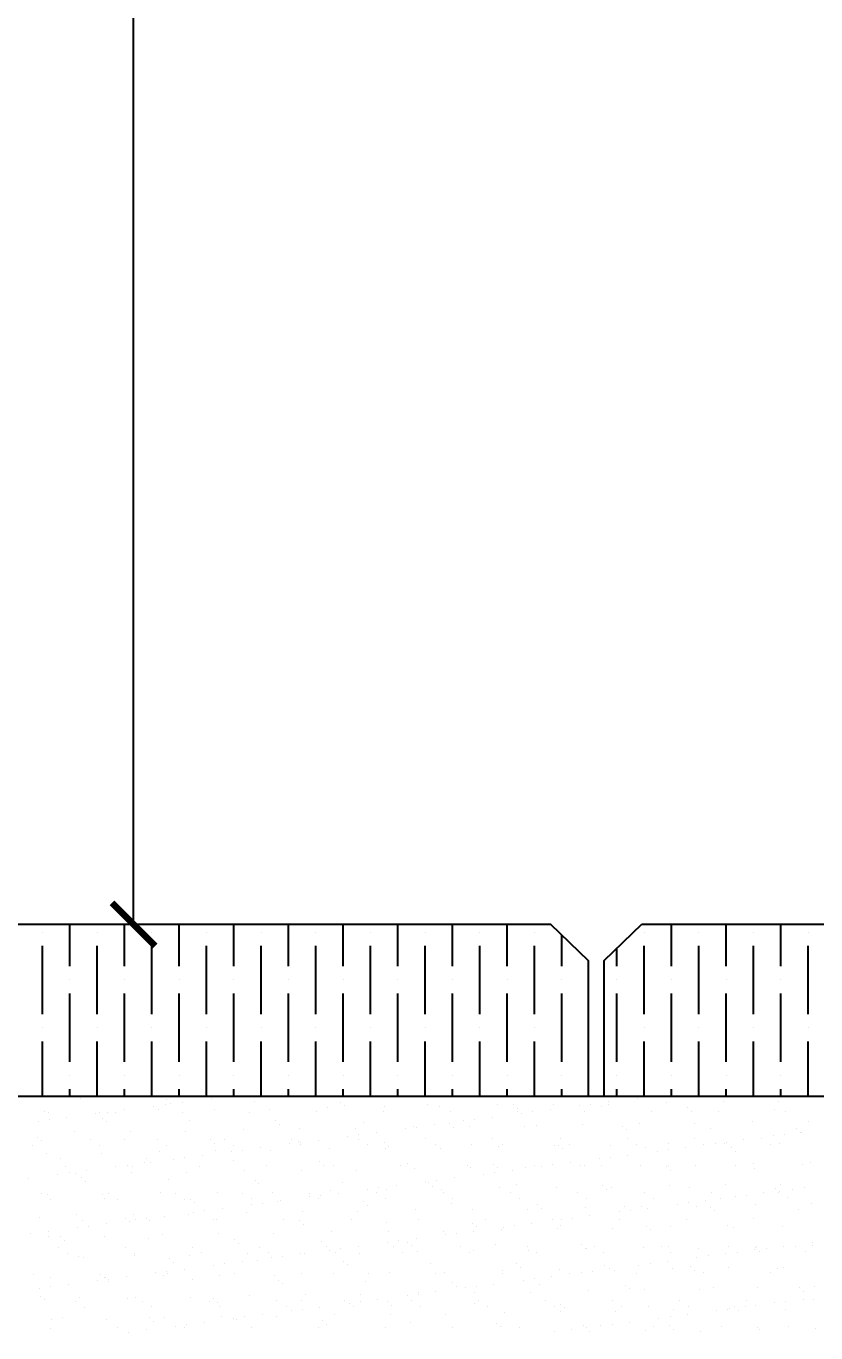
# Model space of a CAD drawing. Header units: centimetres. Extents: x -5119 to 2082, y -6603 to -947.
# Drawn here: x -156.2 to -82.9, y -3448.3 to -3327 of the extents above; entities that cross this region are included whole.
import ezdxf

# ---------------------------------------------------------------- set-up
doc = ezdxf.new("R2010")
doc.units = ezdxf.units.CM
doc.header["$LTSCALE"] = 100
doc.header["$MEASUREMENT"] = 0
for name, color, linetype in [('A807-Details-Railing and Cat ladder$0$A-FIN', 3, 'Continuous'), ('A807-Details-Railing and Cat ladder$0$A-HATCH-14', 14, 'Continuous'), ('A807-Details-Railing and Cat ladder$0$A-HATH-CONC', 253, 'Continuous')]:
    doc.layers.add(name, color=color, linetype=linetype)
doc.styles.add('A807-Details-Railing and Cat ladder$0$ARIAL', font='arial.ttf', dxfattribs={"width": 0.9})
doc.styles.add('A807-Details-Railing and Cat ladder$0$DIM1', font='simplex.shx', dxfattribs={"width": 0.8})
doc.dimstyles.new('A807-Details-Railing and Cat ladder$0$A-20-DIM-INT', dxfattribs={"dimscale": 20, "dimtxt": 2.5, "dimasz": 0.2, "dimexe": 1, "dimexo": 1, "dimgap": 1, "dimtad": 1, "dimlfac": 0.001, "dimdsep": 46, "dimtxsty": 'A807-Details-Railing and Cat ladder$0$ARIAL', "dimblk": 'A807-Details-Railing and Cat ladder$0$_ARCHTICK', "dimcen": 0.025, "dimclrd": 8, "dimclre": 8, "dimclrt": 7, "dimazin": 2, "dimtfac": 1, "dimtix": 1, "dimtmove": 2, "dimatfit": 3, "dimfxl": 1, "dimtolj": 1, "dimtzin": 0, "dimlwd": -1, "dimlwe": -1, "dimarcsym": 0})

# ---------------------------------------------------------------- blocks, each defined once
blk = doc.blocks.new('A807-Details-Railing and Cat ladder$0$_ARCHTICK')
at = {"color": 0, "linetype": 'ByBlock', "const_width": 0.15}
blk.add_lwpolyline([(-0.5, -0.5), (0.5, 0.5)], dxfattribs=at)
blk = doc.blocks.new('*D26')
at = {"layer": 'A807-Details-Railing and Cat ladder$0$A-HATH-CONC', "color": 8, "ltscale": 0.8, "transparency": 16777216}
for p, q in [((-140.05, -3306.48), (-291.56, -3306.48)), ((-271.56, -3506.24), (-271.56, -3306.48)), ((-251.61, -3506.24), (-291.56, -3506.24))]:
    blk.add_line(p, q, dxfattribs=at)
at = {"layer": 'Defpoints', "color": 0, "ltscale": 0.8, "transparency": 16777216}
for p in [(-271.56, -3306.48), (-120.05, -3306.48), (-231.61, -3506.24)]:
    blk.add_point(p, dxfattribs=at)
at = {"layer": 'A807-Details-Railing and Cat ladder$0$A-HATH-CONC', "color": 8, "ltscale": 0.8, "transparency": 16777216, "xscale": 4, "yscale": 4, "zscale": 4}
for p, rotation in [((-271.56, -3306.48), 90), ((-271.56, -3506.24), 270)]:
    blk.add_blockref('A807-Details-Railing and Cat ladder$0$_ARCHTICK', p, dxfattribs=dict(at, rotation=rotation))
at = {"layer": 'A807-Details-Railing and Cat ladder$0$A-HATH-CONC', "color": 7, "ltscale": 0.8, "transparency": 16777216, "insert": (-301.56, -3406.36), "char_height": 20, "attachment_point": 5, "rotation": 90, "style": 'A807-Details-Railing and Cat ladder$0$DIM1'}
blk.add_mtext('\\A1;199.76', dxfattribs=at)
blk = doc.blocks.new('*D38')
at = {"layer": 'A807-Details-Railing and Cat ladder$0$A-HATH-CONC', "color": 8, "ltscale": 0.8, "transparency": 16777216}
for p, q in [((-118.88, -2997.98), (-166.2, -2997.98)), ((-146.2, -3410.36), (-146.2, -2997.98)), ((-162.73, -3410.36), (-166.2, -3410.36))]:
    blk.add_line(p, q, dxfattribs=at)
at = {"layer": 'Defpoints', "color": 0, "ltscale": 0.8, "transparency": 16777216}
for p in [(-146.2, -2997.98), (-98.88, -2997.98), (-142.73, -3410.36, 0)]:
    blk.add_point(p, dxfattribs=at)
at = {"layer": 'A807-Details-Railing and Cat ladder$0$A-HATH-CONC', "color": 8, "ltscale": 0.8, "transparency": 16777216, "xscale": 4, "yscale": 4, "zscale": 4}
for p, rotation in [((-146.2, -2997.98), 90), ((-146.2, -3410.36), 270)]:
    blk.add_blockref('A807-Details-Railing and Cat ladder$0$_ARCHTICK', p, dxfattribs=dict(at, rotation=rotation))
at = {"layer": 'A807-Details-Railing and Cat ladder$0$A-HATH-CONC', "color": 7, "ltscale": 0.8, "transparency": 16777216, "insert": (-181.43, -3204.17), "char_height": 20, "attachment_point": 5, "rotation": 90, "style": 'A807-Details-Railing and Cat ladder$0$DIM1'}
blk.add_mtext('\\A1;1200(H) STD.', dxfattribs=at)

msp = doc.modelspace()

# ---------------------------------------------------------------- linework, layer by layer
at = {"layer": 'A807-Details-Railing and Cat ladder$0$A-FIN', "color": 3, "elevation": 0}
msp.add_lwpolyline([(-202.54, -3410.355), (-107.513, -3410.355), (-104.019, -3413.715), (-104.019, -3426.336), (-202.54, -3426.336)], dxfattribs=at)
at = {"layer": 'A807-Details-Railing and Cat ladder$0$A-FIN', "color": 3}
msp.add_lwpolyline([(-99.045, -3410.355), (14.266, -3410.355), (17.76, -3413.715), (17.76, -3426.336), (-102.539, -3426.336), (-102.539, -3413.715)], close=True, dxfattribs=at)
at = {"layer": 'A807-Details-Railing and Cat ladder$0$A-HATCH-14', "linetype": 'Continuous'}
for p, q in [((-152.116, -3414.249), (-152.116, -3410.355)), ((-147.042, -3414.249), (-147.042, -3410.355)), ((-141.968, -3414.249), (-141.968, -3410.355)), ((-136.895, -3414.249), (-136.895, -3410.355)), ((-131.821, -3414.249), (-131.821, -3410.355)), ((-126.747, -3414.249), (-126.747, -3410.355)), ((-121.673, -3414.249), (-121.673, -3410.355)), ((-116.599, -3414.249), (-116.599, -3410.355)), ((-111.525, -3414.249), (-111.525, -3410.355)), ((-96.303, -3414.249), (-96.303, -3410.355)), ((-91.229, -3414.249), (-91.229, -3410.355)), ((-86.155, -3414.249), (-86.155, -3410.355)), ((-154.653, -3411.078), (-154.653, -3411.078)), ((-149.579, -3411.078), (-149.579, -3411.078)), ((-144.505, -3411.078), (-144.505, -3411.078)), ((-139.432, -3411.078), (-139.432, -3411.078)), ((-134.358, -3411.078), (-134.358, -3411.078)), ((-129.284, -3411.078), (-129.284, -3411.078)), ((-124.21, -3411.078), (-124.21, -3411.078)), ((-119.136, -3411.078), (-119.136, -3411.078)), ((-114.062, -3411.078), (-114.062, -3411.078)), ((-108.988, -3411.078), (-108.988, -3411.078)), ((-106.451, -3414.249), (-106.451, -3411.377)), ((-98.84, -3411.078), (-98.84, -3411.078)), ((-93.766, -3411.078), (-93.766, -3411.078)), ((-88.692, -3411.078), (-88.692, -3411.078)), ((-83.618, -3411.078), (-83.618, -3411.078)), ((-154.653, -3418.689), (-154.653, -3412.346)), ((-149.579, -3418.689), (-149.579, -3412.346)), ((-144.505, -3418.689), (-144.505, -3412.346)), ((-139.432, -3418.689), (-139.432, -3412.346)), ((-134.358, -3418.689), (-134.358, -3412.346)), ((-129.284, -3418.689), (-129.284, -3412.346)), ((-124.21, -3418.689), (-124.21, -3412.346)), ((-119.136, -3418.689), (-119.136, -3412.346)), ((-114.062, -3418.689), (-114.062, -3412.346)), ((-108.988, -3418.689), (-108.988, -3412.346)), ((-101.377, -3414.249), (-101.377, -3412.598)), ((-98.84, -3418.689), (-98.84, -3412.346)), ((-93.766, -3418.689), (-93.766, -3412.346)), ((-88.692, -3418.689), (-88.692, -3412.346)), ((-83.618, -3418.689), (-83.618, -3412.346)), ((-152.116, -3415.517), (-152.116, -3415.517)), ((-147.042, -3415.517), (-147.042, -3415.517)), ((-141.968, -3415.517), (-141.968, -3415.517)), ((-136.895, -3415.517), (-136.895, -3415.517)), ((-131.821, -3415.517), (-131.821, -3415.517)), ((-126.747, -3415.517), (-126.747, -3415.517)), ((-121.673, -3415.517), (-121.673, -3415.517)), ((-116.599, -3415.517), (-116.599, -3415.517)), ((-111.525, -3415.517), (-111.525, -3415.517)), ((-106.451, -3415.517), (-106.451, -3415.517)), ((-101.377, -3415.517), (-101.377, -3415.517)), ((-96.303, -3415.517), (-96.303, -3415.517)), ((-91.229, -3415.517), (-91.229, -3415.517)), ((-86.155, -3415.517), (-86.155, -3415.517)), ((-152.116, -3423.128), (-152.116, -3416.786)), ((-147.042, -3423.128), (-147.042, -3416.786)), ((-141.968, -3423.128), (-141.968, -3416.786)), ((-136.895, -3423.128), (-136.895, -3416.786)), ((-131.821, -3423.128), (-131.821, -3416.786)), ((-126.747, -3423.128), (-126.747, -3416.786)), ((-121.673, -3423.128), (-121.673, -3416.786)), ((-116.599, -3423.128), (-116.599, -3416.786)), ((-111.525, -3423.128), (-111.525, -3416.786)), ((-106.451, -3423.128), (-106.451, -3416.786)), ((-101.377, -3423.128), (-101.377, -3416.786)), ((-96.303, -3423.128), (-96.303, -3416.786)), ((-91.229, -3423.128), (-91.229, -3416.786)), ((-86.155, -3423.128), (-86.155, -3416.786)), ((-154.653, -3419.957), (-154.653, -3419.957)), ((-149.579, -3419.957), (-149.579, -3419.957)), ((-144.505, -3419.957), (-144.505, -3419.957)), ((-139.432, -3419.957), (-139.432, -3419.957)), ((-134.358, -3419.957), (-134.358, -3419.957)), ((-129.284, -3419.957), (-129.284, -3419.957)), ((-124.21, -3419.957), (-124.21, -3419.957)), ((-119.136, -3419.957), (-119.136, -3419.957)), ((-114.062, -3419.957), (-114.062, -3419.957)), ((-108.988, -3419.957), (-108.988, -3419.957)), ((-98.84, -3419.957), (-98.84, -3419.957)), ((-93.766, -3419.957), (-93.766, -3419.957)), ((-88.692, -3419.957), (-88.692, -3419.957)), ((-83.618, -3419.957), (-83.618, -3419.957)), ((-154.653, -3426.336), (-154.653, -3421.226)), ((-149.579, -3426.336), (-149.579, -3421.226)), ((-144.505, -3426.336), (-144.505, -3421.226)), ((-139.432, -3426.336), (-139.432, -3421.226)), ((-134.358, -3426.336), (-134.358, -3421.226)), ((-129.284, -3426.336), (-129.284, -3421.226)), ((-124.21, -3426.336), (-124.21, -3421.226)), ((-119.136, -3426.336), (-119.136, -3421.226)), ((-114.062, -3426.336), (-114.062, -3421.226)), ((-108.988, -3426.336), (-108.988, -3421.226)), ((-98.84, -3426.336), (-98.84, -3421.226)), ((-93.766, -3426.336), (-93.766, -3421.226)), ((-88.692, -3426.336), (-88.692, -3421.226)), ((-83.618, -3426.336), (-83.618, -3421.226)), ((-152.116, -3424.397), (-152.116, -3424.397)), ((-147.042, -3424.397), (-147.042, -3424.397)), ((-141.968, -3424.397), (-141.968, -3424.397)), ((-136.895, -3424.397), (-136.895, -3424.397)), ((-131.821, -3424.397), (-131.821, -3424.397)), ((-126.747, -3424.397), (-126.747, -3424.397)), ((-121.673, -3424.397), (-121.673, -3424.397)), ((-116.599, -3424.397), (-116.599, -3424.397)), ((-111.525, -3424.397), (-111.525, -3424.397)), ((-106.451, -3424.397), (-106.451, -3424.397)), ((-101.377, -3424.397), (-101.377, -3424.397)), ((-96.303, -3424.397), (-96.303, -3424.397)), ((-91.229, -3424.397), (-91.229, -3424.397)), ((-86.155, -3424.397), (-86.155, -3424.397)), ((-152.116, -3426.336), (-152.116, -3425.665)), ((-147.042, -3426.336), (-147.042, -3425.665)), ((-141.968, -3426.336), (-141.968, -3425.665)), ((-136.895, -3426.336), (-136.895, -3425.665)), ((-131.821, -3426.336), (-131.821, -3425.665)), ((-126.747, -3426.336), (-126.747, -3425.665)), ((-121.673, -3426.336), (-121.673, -3425.665)), ((-116.599, -3426.336), (-116.599, -3425.665)), ((-111.525, -3426.336), (-111.525, -3425.665)), ((-106.451, -3426.336), (-106.451, -3425.665)), ((-101.377, -3426.336), (-101.377, -3425.665)), ((-96.303, -3426.336), (-96.303, -3425.665)), ((-91.229, -3426.336), (-91.229, -3425.665)), ((-86.155, -3426.336), (-86.155, -3425.665))]:
    msp.add_line(p, q, dxfattribs=at)
at = {"layer": 'A807-Details-Railing and Cat ladder$0$A-HATCH-14'}
msp.add_line((-83.453, -3426.336, 0), (-202.54, -3426.336, 0), dxfattribs=at)
at = {"layer": 'A807-Details-Railing and Cat ladder$0$A-HATCH-14', "color": 8, "linetype": 'Continuous'}
for p, q in [((-138.938, -3426.511), (-138.938, -3426.511)), ((-137.898, -3426.374), (-137.898, -3426.374)), ((-99.456, -3426.485), (-99.456, -3426.485)), ((-98.416, -3426.348), (-98.416, -3426.348)), ((-151.116, -3426.543), (-151.116, -3426.543)), ((-147.028, -3427.576), (-147.028, -3427.576)), ((-144.315, -3427.218), (-144.315, -3427.218)), ((-143.925, -3427.584), (-143.925, -3427.584)), ((-143.275, -3427.082), (-143.275, -3427.082)), ((-143.122, -3426.611), (-143.122, -3426.611)), ((-142.754, -3426.949), (-142.754, -3426.949)), ((-141.651, -3426.868), (-141.651, -3426.868)), ((-138.696, -3427.517), (-138.696, -3427.517)), ((-135.011, -3426.788), (-135.011, -3426.788)), ((-133.586, -3427.542), (-133.586, -3427.542)), ((-128.191, -3427.347), (-128.191, -3427.347)), ((-127.018, -3426.857), (-127.018, -3426.857)), ((-126.649, -3427.194), (-126.649, -3427.194)), ((-122.962, -3427.28), (-122.962, -3427.28)), ((-118.906, -3427.033), (-118.906, -3427.033)), ((-117.852, -3427.305), (-117.852, -3427.305)), ((-116.813, -3427.741), (-116.813, -3427.741)), ((-112.456, -3427.111), (-112.456, -3427.111)), ((-110.913, -3427.102), (-110.913, -3427.102)), ((-110.592, -3427.73), (-110.592, -3427.73)), ((-110.545, -3427.439), (-110.545, -3427.439)), ((-107.547, -3427.55), (-107.547, -3427.55)), ((-107.227, -3427.044), (-107.227, -3427.044)), ((-104.833, -3427.193), (-104.833, -3427.193)), ((-104.372, -3427.719), (-104.372, -3427.719)), ((-103.793, -3427.056), (-103.793, -3427.056)), ((-102.802, -3427.279), (-102.802, -3427.279)), ((-102.169, -3426.842), (-102.169, -3426.842)), ((-102.117, -3427.068), (-102.117, -3427.068)), ((-98.151, -3427.707), (-98.151, -3427.707)), ((-96.722, -3426.874), (-96.722, -3426.874)), ((-94.808, -3427.347), (-94.808, -3427.347)), ((-94.44, -3427.685), (-94.44, -3427.685)), ((-91.93, -3427.696), (-91.93, -3427.696)), ((-91.493, -3426.807), (-91.493, -3426.807)), ((-86.697, -3427.524), (-86.697, -3427.524)), ((-86.383, -3426.832), (-86.383, -3426.832)), ((-85.709, -3427.685), (-85.709, -3427.685)), ((-155.069, -3428.634), (-155.069, -3428.634)), ((-154.431, -3427.754), (-154.431, -3427.754)), ((-154.139, -3427.809), (-154.139, -3427.809)), ((-154.03, -3428.497), (-154.03, -3428.497)), ((-152.406, -3428.284), (-152.406, -3428.284)), ((-149.692, -3427.926), (-149.692, -3427.926)), ((-149.321, -3427.778), (-149.321, -3427.778)), ((-149.127, -3428.365), (-149.127, -3428.365)), ((-148.759, -3428.702), (-148.759, -3428.702)), ((-148.652, -3427.789), (-148.652, -3427.789)), ((-147.918, -3427.798), (-147.918, -3427.798)), ((-141.697, -3427.786), (-141.697, -3427.786)), ((-141.016, -3428.541), (-141.016, -3428.541)), ((-135.476, -3427.775), (-135.476, -3427.775)), ((-133.023, -3428.61), (-133.023, -3428.61)), ((-132.655, -3428.947), (-132.655, -3428.947)), ((-129.255, -3427.764), (-129.255, -3427.764)), ((-124.912, -3428.787), (-124.912, -3428.787)), ((-123.034, -3427.753), (-123.034, -3427.753)), ((-116.918, -3428.855), (-116.918, -3428.855)), ((-115.588, -3428.609), (-115.588, -3428.609)), ((-114.548, -3428.472), (-114.548, -3428.472)), ((-112.924, -3428.258), (-112.924, -3428.258)), ((-110.21, -3427.901), (-110.21, -3427.901)), ((-109.171, -3427.764), (-109.171, -3427.764)), ((-104.526, -3428.917), (-104.526, -3428.917)), ((-99.297, -3428.85), (-99.297, -3428.85)), ((-94.187, -3428.875), (-94.187, -3428.875)), ((-88.792, -3428.68), (-88.792, -3428.68)), ((-83.563, -3428.614), (-83.563, -3428.614)), ((-155.132, -3430.118), (-155.132, -3430.118)), ((-151.73, -3429.627), (-151.73, -3429.627)), ((-146.501, -3429.56), (-146.501, -3429.56)), ((-141.391, -3429.584), (-141.391, -3429.584)), ((-135.995, -3429.39), (-135.995, -3429.39)), ((-130.766, -3429.323), (-130.766, -3429.323)), ((-126.342, -3430.024), (-126.342, -3430.024)), ((-125.656, -3429.348), (-125.656, -3429.348)), ((-125.302, -3429.887), (-125.302, -3429.887)), ((-123.678, -3429.674), (-123.678, -3429.674)), ((-120.965, -3429.316), (-120.965, -3429.316)), ((-120.261, -3429.153), (-120.261, -3429.153)), ((-119.925, -3429.18), (-119.925, -3429.18)), ((-118.301, -3428.966), (-118.301, -3428.966)), ((-116.55, -3429.193), (-116.55, -3429.193)), ((-115.032, -3429.087), (-115.032, -3429.087)), ((-109.922, -3429.111), (-109.922, -3429.111)), ((-108.807, -3429.032), (-108.807, -3429.032)), ((-100.814, -3429.1), (-100.814, -3429.1)), ((-100.445, -3429.438), (-100.445, -3429.438)), ((-92.702, -3429.277), (-92.702, -3429.277)), ((-86.86, -3429.999), (-86.86, -3429.999)), ((-85.82, -3429.862), (-85.82, -3429.862)), ((-84.709, -3429.346), (-84.709, -3429.346)), ((-84.341, -3429.683), (-84.341, -3429.683)), ((-84.196, -3429.648), (-84.196, -3429.648)), ((-155.558, -3430.879), (-155.558, -3430.879)), ((-154.764, -3430.455), (-154.764, -3430.455)), ((-150.179, -3430.331), (-150.179, -3430.331)), ((-149.337, -3430.868), (-149.337, -3430.868)), ((-147.021, -3430.295), (-147.021, -3430.295)), ((-143.959, -3430.32), (-143.959, -3430.32)), ((-143.116, -3430.857), (-143.116, -3430.857)), ((-139.028, -3430.363), (-139.028, -3430.363)), ((-138.66, -3430.701), (-138.66, -3430.701)), ((-138.57, -3431.366), (-138.57, -3431.366)), ((-137.738, -3430.309), (-137.738, -3430.309)), ((-136.895, -3430.845), (-136.895, -3430.845)), ((-136.056, -3431.303), (-136.056, -3431.303)), ((-134.432, -3431.089), (-134.432, -3431.089)), ((-131.719, -3430.732), (-131.719, -3430.732)), ((-131.517, -3430.297), (-131.517, -3430.297)), ((-130.917, -3430.54), (-130.917, -3430.54)), ((-130.679, -3430.595), (-130.679, -3430.595)), ((-130.674, -3430.834), (-130.674, -3430.834)), ((-129.055, -3430.382), (-129.055, -3430.382)), ((-128.065, -3431.196), (-128.065, -3431.196)), ((-125.296, -3430.286), (-125.296, -3430.286)), ((-124.453, -3430.823), (-124.453, -3430.823)), ((-122.923, -3430.608), (-122.923, -3430.608)), ((-122.836, -3431.13), (-122.836, -3431.13)), ((-122.555, -3430.946), (-122.555, -3430.946)), ((-119.075, -3430.275), (-119.075, -3430.275)), ((-118.233, -3430.812), (-118.233, -3430.812)), ((-117.726, -3431.154), (-117.726, -3431.154)), ((-114.812, -3430.785), (-114.812, -3430.785)), ((-112.854, -3430.264), (-112.854, -3430.264)), ((-112.331, -3430.96), (-112.331, -3430.96)), ((-112.012, -3430.8), (-112.012, -3430.8)), ((-107.102, -3430.893), (-107.102, -3430.893)), ((-106.819, -3430.854), (-106.819, -3430.854)), ((-106.633, -3430.252), (-106.633, -3430.252)), ((-106.45, -3431.191), (-106.45, -3431.191)), ((-105.791, -3430.789), (-105.791, -3430.789)), ((-101.992, -3430.917), (-101.992, -3430.917)), ((-100.412, -3430.241), (-100.412, -3430.241)), ((-99.57, -3430.778), (-99.57, -3430.778)), ((-98.707, -3431.03), (-98.707, -3431.03)), ((-96.596, -3430.723), (-96.596, -3430.723)), ((-96.575, -3431.278), (-96.575, -3431.278)), ((-94.951, -3431.064), (-94.951, -3431.064)), ((-94.191, -3430.23), (-94.191, -3430.23)), ((-93.349, -3430.766), (-93.349, -3430.766)), ((-92.237, -3430.707), (-92.237, -3430.707)), ((-91.367, -3430.656), (-91.367, -3430.656)), ((-91.197, -3430.57), (-91.197, -3430.57)), ((-90.714, -3431.099), (-90.714, -3431.099)), ((-89.573, -3430.356), (-89.573, -3430.356)), ((-87.971, -3430.218), (-87.971, -3430.218)), ((-87.128, -3430.755), (-87.128, -3430.755)), ((-86.257, -3430.681), (-86.257, -3430.681)), ((-154.305, -3431.603), (-154.305, -3431.603)), ((-153.026, -3432.048), (-153.026, -3432.048)), ((-149.195, -3431.627), (-149.195, -3431.627)), ((-145.187, -3432.505), (-145.187, -3432.505)), ((-145.033, -3432.116), (-145.033, -3432.116)), ((-144.665, -3432.454), (-144.665, -3432.454)), ((-143.799, -3431.433), (-143.799, -3431.433)), ((-142.473, -3432.148), (-142.473, -3432.148)), ((-141.434, -3432.011), (-141.434, -3432.011)), ((-139.809, -3431.797), (-139.809, -3431.797)), ((-137.096, -3431.44), (-137.096, -3431.44)), ((-136.922, -3432.293), (-136.922, -3432.293)), ((-133.46, -3431.391), (-133.46, -3431.391)), ((-128.928, -3432.362), (-128.928, -3432.362)), ((-120.817, -3432.538), (-120.817, -3432.538)), ((-105.705, -3432.48), (-105.705, -3432.48)), ((-102.991, -3432.122), (-102.991, -3432.122)), ((-101.952, -3431.985), (-101.952, -3431.985)), ((-100.328, -3431.772), (-100.328, -3431.772)), ((-97.614, -3431.414), (-97.614, -3431.414)), ((-90.346, -3431.436), (-90.346, -3431.436)), ((-88.666, -3432.529), (-88.666, -3432.529)), ((-83.437, -3432.463), (-83.437, -3432.463)), ((-153.228, -3433.564), (-153.228, -3433.564)), ((-152.525, -3432.811), (-152.525, -3432.811)), ((-152.188, -3433.427), (-152.188, -3433.427)), ((-151.604, -3433.476), (-151.604, -3433.476)), ((-150.564, -3433.213), (-150.564, -3433.213)), ((-147.85, -3432.856), (-147.85, -3432.856)), ((-146.811, -3432.719), (-146.811, -3432.719)), ((-146.375, -3433.409), (-146.375, -3433.409)), ((-146.304, -3432.8), (-146.304, -3432.8)), ((-141.265, -3433.433), (-141.265, -3433.433)), ((-140.084, -3432.789), (-140.084, -3432.789)), ((-135.869, -3433.239), (-135.869, -3433.239)), ((-133.863, -3432.777), (-133.863, -3432.777)), ((-130.64, -3433.172), (-130.64, -3433.172)), ((-128.56, -3432.699), (-128.56, -3432.699)), ((-127.642, -3432.766), (-127.642, -3432.766)), ((-125.53, -3433.197), (-125.53, -3433.197)), ((-121.421, -3432.755), (-121.421, -3432.755)), ((-120.135, -3433.002), (-120.135, -3433.002)), ((-115.2, -3432.743), (-115.2, -3432.743)), ((-114.906, -3432.936), (-114.906, -3432.936)), ((-113.746, -3433.538), (-113.746, -3433.538)), ((-112.824, -3432.607), (-112.824, -3432.607)), ((-112.706, -3433.401), (-112.706, -3433.401)), ((-112.456, -3432.944), (-112.456, -3432.944)), ((-111.082, -3433.187), (-111.082, -3433.187)), ((-109.796, -3432.96), (-109.796, -3432.96)), ((-108.979, -3432.732), (-108.979, -3432.732)), ((-108.369, -3432.83), (-108.369, -3432.83)), ((-107.329, -3432.693), (-107.329, -3432.693)), ((-104.713, -3432.784), (-104.713, -3432.784)), ((-104.4, -3432.766), (-104.4, -3432.766)), ((-102.758, -3432.721), (-102.758, -3432.721)), ((-99.172, -3432.699), (-99.172, -3432.699)), ((-96.719, -3432.852), (-96.719, -3432.852)), ((-96.537, -3432.71), (-96.537, -3432.71)), ((-96.351, -3433.19), (-96.351, -3433.19)), ((-94.061, -3432.724), (-94.061, -3432.724)), ((-90.316, -3432.698), (-90.316, -3432.698)), ((-88.608, -3433.029), (-88.608, -3433.029)), ((-84.096, -3432.687), (-84.096, -3432.687)), ((-155.941, -3433.921), (-155.941, -3433.921)), ((-151.038, -3433.87), (-151.038, -3433.87)), ((-150.67, -3434.207), (-150.67, -3434.207)), ((-142.927, -3434.046), (-142.927, -3434.046)), ((-134.933, -3434.115), (-134.933, -3434.115)), ((-134.565, -3434.452), (-134.565, -3434.452)), ((-126.822, -3434.292), (-126.822, -3434.292)), ((-124.5, -3434.954), (-124.5, -3434.954)), ((-123.46, -3434.817), (-123.46, -3434.817)), ((-122.71, -3434.979), (-122.71, -3434.979)), ((-121.836, -3434.603), (-121.836, -3434.603)), ((-119.123, -3434.246), (-119.123, -3434.246)), ((-118.829, -3434.36), (-118.829, -3434.36)), ((-118.461, -3434.698), (-118.461, -3434.698)), ((-118.083, -3434.109), (-118.083, -3434.109)), ((-117.6, -3435.003), (-117.6, -3435.003)), ((-116.459, -3433.895), (-116.459, -3433.895)), ((-112.205, -3434.809), (-112.205, -3434.809)), ((-110.718, -3434.537), (-110.718, -3434.537)), ((-106.976, -3434.742), (-106.976, -3434.742)), ((-102.724, -3434.606), (-102.724, -3434.606)), ((-102.356, -3434.943), (-102.356, -3434.943)), ((-101.866, -3434.767), (-101.866, -3434.767)), ((-96.47, -3434.572), (-96.47, -3434.572)), ((-94.613, -3434.782), (-94.613, -3434.782)), ((-91.241, -3434.505), (-91.241, -3434.505)), ((-86.62, -3434.851), (-86.62, -3434.851)), ((-86.131, -3434.53), (-86.131, -3434.53)), ((-85.018, -3434.928), (-85.018, -3434.928)), ((-83.978, -3434.791), (-83.978, -3434.791)), ((-154.787, -3435.345), (-154.787, -3435.345)), ((-154.179, -3435.452), (-154.179, -3435.452)), ((-153.945, -3435.882), (-153.945, -3435.882)), ((-149.069, -3435.476), (-149.069, -3435.476)), ((-148.932, -3435.8), (-148.932, -3435.8)), ((-148.566, -3435.334), (-148.566, -3435.334)), ((-147.724, -3435.87), (-147.724, -3435.87)), ((-143.674, -3435.282), (-143.674, -3435.282)), ((-142.345, -3435.322), (-142.345, -3435.322)), ((-141.503, -3435.859), (-141.503, -3435.859)), ((-140.939, -3435.868), (-140.939, -3435.868)), ((-140.57, -3436.206), (-140.57, -3436.206)), ((-138.445, -3435.215), (-138.445, -3435.215)), ((-136.124, -3435.311), (-136.124, -3435.311)), ((-135.282, -3435.848), (-135.282, -3435.848)), ((-133.335, -3435.24), (-133.335, -3435.24)), ((-132.827, -3436.045), (-132.827, -3436.045)), ((-132.591, -3436.019), (-132.591, -3436.019)), ((-129.903, -3435.3), (-129.903, -3435.3)), ((-129.877, -3435.662), (-129.877, -3435.662)), ((-129.061, -3435.836), (-129.061, -3435.836)), ((-128.837, -3435.525), (-128.837, -3435.525)), ((-127.939, -3435.045), (-127.939, -3435.045)), ((-127.213, -3435.311), (-127.213, -3435.311)), ((-124.834, -3436.114), (-124.834, -3436.114)), ((-123.683, -3435.288), (-123.683, -3435.288)), ((-122.84, -3435.825), (-122.84, -3435.825)), ((-117.462, -3435.277), (-117.462, -3435.277)), ((-116.619, -3435.814), (-116.619, -3435.814)), ((-111.241, -3435.266), (-111.241, -3435.266)), ((-110.398, -3435.802), (-110.398, -3435.802)), ((-105.02, -3435.254), (-105.02, -3435.254)), ((-104.178, -3435.791), (-104.178, -3435.791)), ((-98.799, -3435.243), (-98.799, -3435.243)), ((-97.957, -3435.78), (-97.957, -3435.78)), ((-94.733, -3436.207), (-94.733, -3436.207)), ((-93.109, -3435.993), (-93.109, -3435.993)), ((-92.578, -3435.232), (-92.578, -3435.232)), ((-91.736, -3435.769), (-91.736, -3435.769)), ((-90.395, -3435.636), (-90.395, -3435.636)), ((-89.356, -3435.499), (-89.356, -3435.499)), ((-87.732, -3435.285), (-87.732, -3435.285)), ((-86.357, -3435.221), (-86.357, -3435.221)), ((-86.251, -3435.188), (-86.251, -3435.188)), ((-85.515, -3435.757), (-85.515, -3435.757)), ((-151.478, -3437.325), (-151.478, -3437.325)), ((-146.249, -3437.258), (-146.249, -3437.258)), ((-143.345, -3437.435), (-143.345, -3437.435)), ((-141.139, -3437.282), (-141.139, -3437.282)), ((-140.631, -3437.078), (-140.631, -3437.078)), ((-139.592, -3436.941), (-139.592, -3436.941)), ((-137.968, -3436.727), (-137.968, -3436.727)), ((-135.743, -3437.088), (-135.743, -3437.088)), ((-135.254, -3436.37), (-135.254, -3436.37)), ((-134.215, -3436.233), (-134.215, -3436.233)), ((-130.515, -3437.021), (-130.515, -3437.021)), ((-125.404, -3437.046), (-125.404, -3437.046)), ((-124.466, -3436.451), (-124.466, -3436.451)), ((-120.009, -3436.852), (-120.009, -3436.852)), ((-116.723, -3436.29), (-116.723, -3436.29)), ((-114.78, -3436.785), (-114.78, -3436.785)), ((-109.67, -3436.809), (-109.67, -3436.809)), ((-108.729, -3436.359), (-108.729, -3436.359)), ((-108.361, -3436.696), (-108.361, -3436.696)), ((-104.275, -3436.615), (-104.275, -3436.615)), ((-103.863, -3437.409), (-103.863, -3437.409)), ((-101.15, -3437.052), (-101.15, -3437.052)), ((-100.618, -3436.535), (-100.618, -3436.535)), ((-100.11, -3436.915), (-100.11, -3436.915)), ((-99.046, -3436.548), (-99.046, -3436.548)), ((-98.486, -3436.701), (-98.486, -3436.701)), ((-95.773, -3436.344), (-95.773, -3436.344)), ((-93.936, -3436.573), (-93.936, -3436.573)), ((-92.625, -3436.604), (-92.625, -3436.604)), ((-92.257, -3436.942), (-92.257, -3436.942)), ((-88.54, -3436.378), (-88.54, -3436.378)), ((-84.514, -3436.781), (-84.514, -3436.781)), ((-83.311, -3436.312), (-83.311, -3436.312)), ((-154.937, -3437.553), (-154.937, -3437.553)), ((-151.386, -3438.494), (-151.386, -3438.494)), ((-150.912, -3437.814), (-150.912, -3437.814)), ((-150.346, -3438.357), (-150.346, -3438.357)), ((-148.722, -3438.143), (-148.722, -3438.143)), ((-146.944, -3437.622), (-146.944, -3437.622)), ((-146.575, -3437.959), (-146.575, -3437.959)), ((-146.009, -3437.786), (-146.009, -3437.786)), ((-144.969, -3437.649), (-144.969, -3437.649)), ((-144.691, -3437.802), (-144.691, -3437.802)), ((-138.832, -3437.798), (-138.832, -3437.798)), ((-138.47, -3437.791), (-138.47, -3437.791)), ((-132.249, -3437.78), (-132.249, -3437.78)), ((-130.839, -3437.867), (-130.839, -3437.867)), ((-130.471, -3438.204), (-130.471, -3438.204)), ((-126.028, -3437.768), (-126.028, -3437.768)), ((-122.728, -3438.043), (-122.728, -3438.043)), ((-119.808, -3437.757), (-119.808, -3437.757)), ((-114.734, -3438.112), (-114.734, -3438.112)), ((-114.366, -3438.449), (-114.366, -3438.449)), ((-113.587, -3437.746), (-113.587, -3437.746)), ((-112.079, -3438.658), (-112.079, -3438.658)), ((-111.904, -3438.468), (-111.904, -3438.468)), ((-110.864, -3438.331), (-110.864, -3438.331)), ((-109.24, -3438.117), (-109.24, -3438.117)), ((-107.366, -3437.734), (-107.366, -3437.734)), ((-106.85, -3438.591), (-106.85, -3438.591)), ((-106.623, -3438.289), (-106.623, -3438.289)), ((-106.527, -3437.76), (-106.527, -3437.76)), ((-105.487, -3437.623), (-105.487, -3437.623)), ((-101.74, -3438.616), (-101.74, -3438.616)), ((-101.145, -3437.723), (-101.145, -3437.723)), ((-98.63, -3438.357), (-98.63, -3438.357)), ((-96.344, -3438.421), (-96.344, -3438.421)), ((-94.924, -3437.712), (-94.924, -3437.712)), ((-91.116, -3438.355), (-91.116, -3438.355)), ((-90.519, -3438.534), (-90.519, -3438.534)), ((-88.703, -3437.701), (-88.703, -3437.701)), ((-86.005, -3438.379), (-86.005, -3438.379)), ((-155.723, -3439.065), (-155.723, -3439.065)), ((-154.099, -3438.851), (-154.099, -3438.851)), ((-154.053, -3439.301), (-154.053, -3439.301)), ((-152.949, -3439.375), (-152.949, -3439.375)), ((-152.581, -3439.712), (-152.581, -3439.712)), ((-148.943, -3439.325), (-148.943, -3439.325)), ((-144.838, -3439.551), (-144.838, -3439.551)), ((-143.548, -3439.131), (-143.548, -3439.131)), ((-138.319, -3439.064), (-138.319, -3439.064)), ((-136.844, -3439.62), (-136.844, -3439.62)), ((-133.209, -3439.089), (-133.209, -3439.089)), ((-128.733, -3439.797), (-128.733, -3439.797)), ((-127.813, -3438.894), (-127.813, -3438.894)), ((-122.584, -3438.828), (-122.584, -3438.828)), ((-121.618, -3439.747), (-121.618, -3439.747)), ((-120.74, -3439.865), (-120.74, -3439.865)), ((-119.994, -3439.533), (-119.994, -3439.533)), ((-117.474, -3438.852), (-117.474, -3438.852)), ((-117.281, -3439.176), (-117.281, -3439.176)), ((-116.241, -3439.039), (-116.241, -3439.039)), ((-114.617, -3438.825), (-114.617, -3438.825)), ((-98.262, -3438.695), (-98.262, -3438.695)), ((-83.176, -3439.858), (-83.176, -3439.858)), ((-153.174, -3440.347), (-153.174, -3440.347)), ((-152.331, -3440.884), (-152.331, -3440.884)), ((-146.953, -3440.336), (-146.953, -3440.336)), ((-146.11, -3440.873), (-146.11, -3440.873)), ((-140.732, -3440.325), (-140.732, -3440.325)), ((-139.889, -3440.861), (-139.889, -3440.861)), ((-136.476, -3439.957), (-136.476, -3439.957)), ((-135.618, -3440.937), (-135.618, -3440.937)), ((-134.511, -3440.313), (-134.511, -3440.313)), ((-133.669, -3440.85), (-133.669, -3440.85)), ((-130.749, -3440.949), (-130.749, -3440.949)), ((-130.389, -3440.87), (-130.389, -3440.87)), ((-128.29, -3440.302), (-128.29, -3440.302)), ((-128.035, -3440.592), (-128.035, -3440.592)), ((-127.448, -3440.839), (-127.448, -3440.839)), ((-126.996, -3440.455), (-126.996, -3440.455)), ((-125.372, -3440.241), (-125.372, -3440.241)), ((-125.279, -3440.895), (-125.279, -3440.895)), ((-122.658, -3439.884), (-122.658, -3439.884)), ((-122.069, -3440.291), (-122.069, -3440.291)), ((-121.227, -3440.827), (-121.227, -3440.827)), ((-120.371, -3440.203), (-120.371, -3440.203)), ((-119.883, -3440.701), (-119.883, -3440.701)), ((-115.848, -3440.279), (-115.848, -3440.279)), ((-115.006, -3440.816), (-115.006, -3440.816)), ((-114.654, -3440.634), (-114.654, -3440.634)), ((-112.628, -3440.042), (-112.628, -3440.042)), ((-109.627, -3440.268), (-109.627, -3440.268)), ((-109.544, -3440.658), (-109.544, -3440.658)), ((-108.785, -3440.805), (-108.785, -3440.805)), ((-104.635, -3440.111), (-104.635, -3440.111)), ((-104.267, -3440.448), (-104.267, -3440.448)), ((-104.149, -3440.464), (-104.149, -3440.464)), ((-103.407, -3440.257), (-103.407, -3440.257)), ((-102.564, -3440.793), (-102.564, -3440.793)), ((-98.92, -3440.397), (-98.92, -3440.397)), ((-97.186, -3440.245), (-97.186, -3440.245)), ((-96.524, -3440.287), (-96.524, -3440.287)), ((-96.343, -3440.782), (-96.343, -3440.782)), ((-93.81, -3440.422), (-93.81, -3440.422)), ((-91.267, -3440.923), (-91.267, -3440.923)), ((-90.965, -3440.234), (-90.965, -3440.234)), ((-90.122, -3440.771), (-90.122, -3440.771)), ((-88.554, -3440.566), (-88.554, -3440.566)), ((-88.53, -3440.356), (-88.53, -3440.356)), ((-88.414, -3440.227), (-88.414, -3440.227)), ((-88.162, -3440.693), (-88.162, -3440.693)), ((-87.514, -3440.429), (-87.514, -3440.429)), ((-85.89, -3440.215), (-85.89, -3440.215)), ((-84.744, -3440.223), (-84.744, -3440.223)), ((-83.902, -3440.759), (-83.902, -3440.759)), ((-83.185, -3440.161), (-83.185, -3440.161)), ((-151.352, -3441.174), (-151.352, -3441.174)), ((-150.843, -3441.305), (-150.843, -3441.305)), ((-146.123, -3441.107), (-146.123, -3441.107)), ((-142.849, -3441.373), (-142.849, -3441.373)), ((-142.481, -3441.711), (-142.481, -3441.711)), ((-141.013, -3441.132), (-141.013, -3441.132)), ((-138.79, -3442.007), (-138.79, -3442.007)), ((-137.75, -3441.871), (-137.75, -3441.871)), ((-136.126, -3441.657), (-136.126, -3441.657)), ((-134.738, -3441.55), (-134.738, -3441.55)), ((-133.413, -3441.3), (-133.413, -3441.3)), ((-132.373, -3441.163), (-132.373, -3441.163)), ((-126.745, -3441.619), (-126.745, -3441.619)), ((-126.376, -3441.956), (-126.376, -3441.956)), ((-118.633, -3441.795), (-118.633, -3441.795)), ((-110.64, -3441.864), (-110.64, -3441.864)), ((-110.272, -3442.201), (-110.272, -3442.201)), ((-102.529, -3442.041), (-102.529, -3442.041)), ((-99.308, -3441.982), (-99.308, -3441.982)), ((-98.268, -3441.845), (-98.268, -3441.845)), ((-96.644, -3441.631), (-96.644, -3441.631)), ((-96.219, -3442.27), (-96.219, -3442.27)), ((-94.535, -3442.109), (-94.535, -3442.109)), ((-93.931, -3441.274), (-93.931, -3441.274)), ((-92.891, -3441.137), (-92.891, -3441.137)), ((-90.99, -3442.204), (-90.99, -3442.204)), ((-86.424, -3442.286), (-86.424, -3442.286)), ((-85.88, -3442.228), (-85.88, -3442.228)), ((-155.52, -3442.827), (-155.52, -3442.827)), ((-153.927, -3443.15), (-153.927, -3443.15)), ((-149.544, -3443.423), (-149.544, -3443.423)), ((-149.299, -3442.816), (-149.299, -3442.816)), ((-148.854, -3443.127), (-148.854, -3443.127)), ((-148.817, -3443.174), (-148.817, -3443.174)), ((-148.504, -3443.286), (-148.504, -3443.286)), ((-148.486, -3443.464), (-148.486, -3443.464)), ((-146.88, -3443.073), (-146.88, -3443.073)), ((-144.167, -3442.715), (-144.167, -3442.715)), ((-143.422, -3442.98), (-143.422, -3442.98)), ((-143.127, -3442.578), (-143.127, -3442.578)), ((-143.078, -3442.805), (-143.078, -3442.805)), ((-141.503, -3442.365), (-141.503, -3442.365)), ((-140.743, -3443.303), (-140.743, -3443.303)), ((-138.193, -3442.913), (-138.193, -3442.913)), ((-136.857, -3442.793), (-136.857, -3442.793)), ((-133.083, -3442.938), (-133.083, -3442.938)), ((-132.75, -3443.372), (-132.75, -3443.372)), ((-130.636, -3442.782), (-130.636, -3442.782)), ((-127.688, -3442.743), (-127.688, -3442.743)), ((-124.415, -3442.771), (-124.415, -3442.771)), ((-122.459, -3442.677), (-122.459, -3442.677)), ((-118.194, -3442.759), (-118.194, -3442.759)), ((-117.348, -3442.701), (-117.348, -3442.701)), ((-111.973, -3442.748), (-111.973, -3442.748)), ((-111.953, -3442.507), (-111.953, -3442.507)), ((-110.062, -3443.398), (-110.062, -3443.398)), ((-109.022, -3443.261), (-109.022, -3443.261)), ((-107.398, -3443.047), (-107.398, -3443.047)), ((-106.724, -3442.44), (-106.724, -3442.44)), ((-105.752, -3442.737), (-105.752, -3442.737)), ((-104.685, -3442.69), (-104.685, -3442.69)), ((-103.645, -3442.553), (-103.645, -3442.553)), ((-102.021, -3442.339), (-102.021, -3442.339)), ((-101.614, -3442.465), (-101.614, -3442.465)), ((-99.532, -3442.725), (-99.532, -3442.725)), ((-94.167, -3442.447), (-94.167, -3442.447)), ((-93.311, -3442.714), (-93.311, -3442.714)), ((-87.09, -3442.703), (-87.09, -3442.703)), ((-154.921, -3444.131), (-154.921, -3444.131)), ((-153.881, -3443.994), (-153.881, -3443.994)), ((-152.257, -3443.78), (-152.257, -3443.78)), ((-132.382, -3443.709), (-132.382, -3443.709)), ((-130.263, -3444.72), (-130.263, -3444.72)), ((-124.639, -3443.549), (-124.639, -3443.549)), ((-119.777, -3444.676), (-119.777, -3444.676)), ((-119.757, -3444.55), (-119.757, -3444.55)), ((-118.153, -3444.463), (-118.153, -3444.463)), ((-116.645, -3443.617), (-116.645, -3443.617)), ((-116.277, -3443.955), (-116.277, -3443.955)), ((-115.439, -3444.105), (-115.439, -3444.105)), ((-114.528, -3444.483), (-114.528, -3444.483)), ((-114.4, -3443.969), (-114.4, -3443.969)), ((-112.775, -3443.755), (-112.775, -3443.755)), ((-109.418, -3444.507), (-109.418, -3444.507)), ((-108.534, -3443.794), (-108.534, -3443.794)), ((-104.023, -3444.313), (-104.023, -3444.313)), ((-100.541, -3443.862), (-100.541, -3443.862)), ((-100.172, -3444.2), (-100.172, -3444.2)), ((-98.794, -3444.246), (-98.794, -3444.246)), ((-93.684, -3444.271), (-93.684, -3444.271)), ((-92.429, -3444.039), (-92.429, -3444.039)), ((-88.289, -3444.077), (-88.289, -3444.077)), ((-84.436, -3444.108), (-84.436, -3444.108)), ((-84.068, -3444.445), (-84.068, -3444.445)), ((-83.06, -3444.01), (-83.06, -3444.01)), ((-154.86, -3444.88), (-154.86, -3444.88)), ((-154.491, -3445.217), (-154.491, -3445.217)), ((-151.56, -3445.349), (-151.56, -3445.349)), ((-151.226, -3445.023), (-151.226, -3445.023)), ((-150.718, -3445.886), (-150.718, -3445.886)), ((-146.748, -3445.056), (-146.748, -3445.056)), ((-145.997, -3444.956), (-145.997, -3444.956)), ((-145.339, -3445.338), (-145.339, -3445.338)), ((-144.497, -3445.875), (-144.497, -3445.875)), ((-140.887, -3444.981), (-140.887, -3444.981)), ((-139.119, -3445.327), (-139.119, -3445.327)), ((-138.755, -3445.125), (-138.755, -3445.125)), ((-138.387, -3445.463), (-138.387, -3445.463)), ((-138.276, -3445.863), (-138.276, -3445.863)), ((-135.492, -3444.786), (-135.492, -3444.786)), ((-132.898, -3445.316), (-132.898, -3445.316)), ((-132.055, -3445.852), (-132.055, -3445.852)), ((-130.644, -3445.302), (-130.644, -3445.302)), ((-128.907, -3445.878), (-128.907, -3445.878)), ((-126.677, -3445.304), (-126.677, -3445.304)), ((-126.194, -3445.521), (-126.194, -3445.521)), ((-125.834, -3445.841), (-125.834, -3445.841)), ((-125.154, -3445.384), (-125.154, -3445.384)), ((-125.153, -3444.744), (-125.153, -3444.744)), ((-123.53, -3445.171), (-123.53, -3445.171)), ((-122.65, -3445.37), (-122.65, -3445.37)), ((-122.282, -3445.708), (-122.282, -3445.708)), ((-120.816, -3444.813), (-120.816, -3444.813)), ((-120.456, -3445.293), (-120.456, -3445.293)), ((-119.613, -3445.83), (-119.613, -3445.83)), ((-114.539, -3445.547), (-114.539, -3445.547)), ((-114.235, -3445.282), (-114.235, -3445.282)), ((-113.393, -3445.818), (-113.393, -3445.818)), ((-108.014, -3445.27), (-108.014, -3445.27)), ((-107.172, -3445.807), (-107.172, -3445.807)), ((-106.546, -3445.616), (-106.546, -3445.616)), ((-101.793, -3445.259), (-101.793, -3445.259)), ((-100.951, -3445.796), (-100.951, -3445.796)), ((-98.434, -3445.792), (-98.434, -3445.792)), ((-95.572, -3445.248), (-95.572, -3445.248)), ((-94.73, -3445.784), (-94.73, -3445.784)), ((-90.441, -3445.861), (-90.441, -3445.861)), ((-89.425, -3445.853), (-89.425, -3445.853)), ((-89.351, -3445.236), (-89.351, -3445.236)), ((-88.509, -3445.773), (-88.509, -3445.773)), ((-86.712, -3445.496), (-86.712, -3445.496)), ((-85.672, -3445.359), (-85.672, -3445.359)), ((-84.048, -3445.145), (-84.048, -3445.145)), ((-83.131, -3445.225), (-83.131, -3445.225)), ((-153.802, -3446.999), (-153.802, -3446.999)), ((-152.753, -3446.81), (-152.753, -3446.81)), ((-148.691, -3447.023), (-148.691, -3447.023)), ((-144.76, -3446.878), (-144.76, -3446.878)), ((-143.296, -3446.829), (-143.296, -3446.829)), ((-138.067, -3446.762), (-138.067, -3446.762)), ((-136.948, -3446.937), (-136.948, -3446.937)), ((-136.649, -3447.055), (-136.649, -3447.055)), ((-135.908, -3446.8), (-135.908, -3446.8)), ((-134.284, -3446.586), (-134.284, -3446.586)), ((-132.957, -3446.787), (-132.957, -3446.787)), ((-131.571, -3446.229), (-131.571, -3446.229)), ((-130.531, -3446.092), (-130.531, -3446.092)), ((-128.655, -3447.124), (-128.655, -3447.124)), ((-127.562, -3446.592), (-127.562, -3446.592)), ((-122.333, -3446.526), (-122.333, -3446.526)), ((-117.223, -3446.55), (-117.223, -3446.55)), ((-111.827, -3446.356), (-111.827, -3446.356)), ((-106.598, -3446.289), (-106.598, -3446.289)), ((-106.177, -3445.953), (-106.177, -3445.953)), ((-101.488, -3446.314), (-101.488, -3446.314)), ((-97.466, -3446.911), (-97.466, -3446.911)), ((-96.426, -3446.774), (-96.426, -3446.774)), ((-96.093, -3446.119), (-96.093, -3446.119)), ((-94.802, -3446.561), (-94.802, -3446.561)), ((-92.089, -3446.203), (-92.089, -3446.203)), ((-91.049, -3446.067), (-91.049, -3446.067)), ((-90.864, -3446.053), (-90.864, -3446.053)), ((-90.073, -3446.198), (-90.073, -3446.198)), ((-85.754, -3446.077), (-85.754, -3446.077)), ((-153.906, -3447.829), (-153.906, -3447.829)), ((-147.685, -3447.818), (-147.685, -3447.818)), ((-146.662, -3448.216), (-146.662, -3448.216)), ((-145.038, -3448.002), (-145.038, -3448.002)), ((-144.392, -3447.216), (-144.392, -3447.216)), ((-142.325, -3447.645), (-142.325, -3447.645)), ((-141.464, -3447.807), (-141.464, -3447.807)), ((-141.285, -3447.508), (-141.285, -3447.508)), ((-139.661, -3447.294), (-139.661, -3447.294)), ((-135.244, -3447.795), (-135.244, -3447.795)), ((-129.023, -3447.784), (-129.023, -3447.784)), ((-128.287, -3447.461), (-128.287, -3447.461)), ((-122.802, -3447.773), (-122.802, -3447.773)), ((-120.544, -3447.3), (-120.544, -3447.3)), ((-116.581, -3447.762), (-116.581, -3447.762)), ((-112.551, -3447.369), (-112.551, -3447.369)), ((-112.183, -3447.706), (-112.183, -3447.706)), ((-110.36, -3447.75), (-110.36, -3447.75)), ((-107.181, -3448.19), (-107.181, -3448.19)), ((-105.557, -3447.976), (-105.557, -3447.976)), ((-104.44, -3447.546), (-104.44, -3447.546)), ((-104.139, -3447.739), (-104.139, -3447.739)), ((-103.897, -3448.162), (-103.897, -3448.162)), ((-102.843, -3447.619), (-102.843, -3447.619)), ((-101.803, -3447.482), (-101.803, -3447.482)), ((-100.179, -3447.269), (-100.179, -3447.269)), ((-98.668, -3448.095), (-98.668, -3448.095)), ((-97.918, -3447.728), (-97.918, -3447.728)), ((-96.446, -3447.614), (-96.446, -3447.614)), ((-96.078, -3447.952), (-96.078, -3447.952)), ((-93.558, -3448.12), (-93.558, -3448.12)), ((-91.697, -3447.716), (-91.697, -3447.716)), ((-88.335, -3447.791), (-88.335, -3447.791)), ((-88.163, -3447.926), (-88.163, -3447.926)), ((-85.476, -3447.705), (-85.476, -3447.705)), ((-82.934, -3447.859), (-82.934, -3447.859))]:
    msp.add_line(p, q, dxfattribs=at)

# ---------------------------------------------------------------- dimensions: what is measured, and where the dimension line sits
at = {"layer": 'A807-Details-Railing and Cat ladder$0$A-HATH-CONC', "ltscale": 0.8}
dim = msp.add_linear_dim(base=(-146.196, -2997.983), p1=(-142.731, -3410.355, 0), p2=(-98.877, -2997.983), angle=90, text='1200(H) STD.', dimstyle='A807-Details-Railing and Cat ladder$0$A-20-DIM-INT', override={"dimtxt": 1, "dimlfac": 1, "dimtxsty": 'A807-Details-Railing and Cat ladder$0$DIM1'}, dxfattribs=at)
dim.commit()
dim.dimension.update_dxf_attribs({"geometry": '*D38', "text_midpoint": (-181.434, -3204.169)})
dim = msp.add_linear_dim(base=(-271.564, -3306.479), p1=(-231.611, -3506.241), p2=(-120.052, -3306.479), angle=90, dimstyle='A807-Details-Railing and Cat ladder$0$A-20-DIM-INT', override={"dimtxt": 1, "dimlfac": 1, "dimtxsty": 'A807-Details-Railing and Cat ladder$0$DIM1'}, dxfattribs=at)
dim.commit()
dim.dimension.update_dxf_attribs({"geometry": '*D26', "text_midpoint": (-301.564, -3406.36)})

doc.saveas('drawing.dxf')
